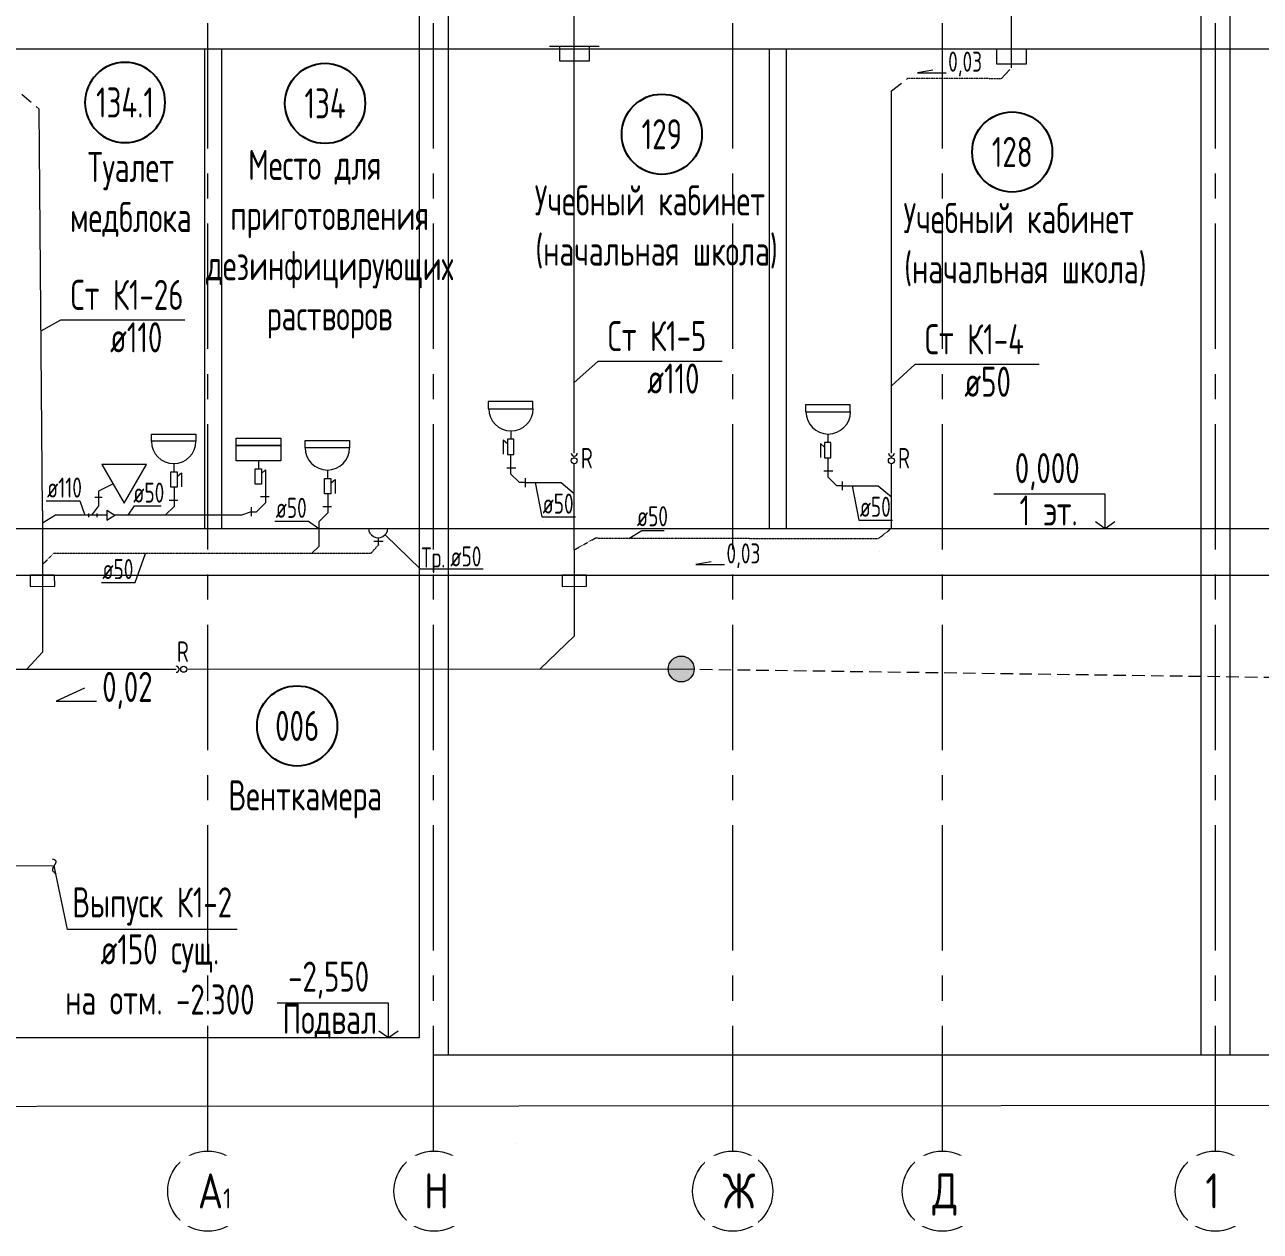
# Model space of a CAD drawing. Header units: millimetres. Extents: x -8689834 to 9419935, y -370377 to 166066.
# Drawn here: x -290390 to -278065, y -26161 to -14127 of the extents above; entities that cross this region are included whole.
import ezdxf
from ezdxf.enums import TextEntityAlignment as Align

# ---------------------------------------------------------------- set-up
doc = ezdxf.new("R2010")
doc.units = ezdxf.units.MM
doc.header["$MEASUREMENT"] = 0
for name, pattern in [('01_base$0$DASHED2', [0.375, 0.25, -0.125]), ('CENTER', [2, 1.25, -0.25, 0.25, -0.25]), ('gost5', [0.137795, 0.098425, -0.03937, 0, 0]), ('штриховая', [19.05, 12.7, -6.35])]:
    doc.linetypes.add(name, pattern=pattern)
doc.layers.get('0').update_dxf_attribs({"color": 250, "lineweight": 9})
for name, color, linetype, lineweight in [('_ВК-переход на SML', 3, 'Continuous', 30), ('АР_Маркер экспликации', 239, 'Continuous', 13), ('АР_Номер помещения', 1, 'Continuous', 25), ('АР_Оси', 195, 'Continuous', 9), ('АР_Помещения_площадь', 19, 'Continuous', 9), ('ВК_канализация', 32, 'Continuous', 30)]:
    doc.layers.add(name, color=color, linetype=linetype, lineweight=lineweight)
for name, color, linetype in [('PDF _0', 7, 'Continuous'), ('PDF __ВК-Text VK', 7, 'Continuous'), ('PDF __ВК-Text В1', 7, 'Continuous'), ('PDF __ВК-В1', 5, 'Continuous'), ('PDF __ВК-В1-текст', 7, 'Continuous'), ('PDF __ВК-противопожарные муфты', 1, 'Continuous'), ('PDF __ВК-стены', 7, 'Continuous'), ('PDF __Пескоуловитель', 7, 'Continuous'), ('PDF __Сантехника', 7, 'Continuous'), ('АР_Кровля дорожки', 245, 'Continuous'), ('АР_Таблицы', 250, 'Continuous')]:
    doc.layers.add(name, color=color, linetype=linetype)
doc.layers.add('PDF __ВК-К1', color=7, linetype='Continuous', true_color=0xb80000)
doc.styles.add('ISOCPEUR', font='isocpeur.ttf', dxfattribs={"width": 0.7})
doc.styles.get("Standard").update_dxf_attribs({"font": 'isocpeur.ttf', "width": 0.7})
doc.styles.add('ГОСТ 2.304', font='isocpeur.ttf', dxfattribs={"width": 0.7})

# ---------------------------------------------------------------- blocks, each defined once
blk = doc.blocks.new('*U3364')
at = {"layer": 'АР_Номер помещения', "color": 7}
blk.add_circle((-15720, 4793), 400, dxfattribs=at)
at = {"layer": 'АР_Помещения_площадь', "color": 7}
blk.add_line((-13545, 633), (-13545, 633), dxfattribs=at)
at = {"color": 7, "style": 'ISOCPEUR', "width": 0.7, "flags": 1}
blk.add_attdef('КАТЕГОРИЯ', (-499, -2092), '', height=250, dxfattribs=at)
at = {"layer": 'АР_Номер помещения', "color": 7, "style": 'ISOCPEUR', "width": 0.7}
blk.add_attdef('НОМЕР_ПОМЕЩЕНИЯ', text='', height=300, dxfattribs=at).set_placement((-15720, 4793), align=Align.MIDDLE_CENTER)
at = {"layer": 'АР_Помещения_площадь', "color": 7, "lineweight": 30, "width": 0.7, "flags": 104}
blk.add_attdef('ИМЯ_ПОМЕЩЕНИЯ', text='', height=100, dxfattribs=at).set_placement((158, 1217), align=Align.MIDDLE_CENTER)
at = {"layer": 'АР_Помещения_площадь', "color": 7, "style": 'ISOCPEUR', "width": 0.7}
blk.add_attdef('ПЛОЩАДЬ_ПОМЕЩЕНИЯ', text='', height=200, dxfattribs=at).set_placement((-13540, 880), align=Align.MIDDLE_RIGHT)
blk = doc.blocks.new('*U3365')
at = {"layer": 'АР_Номер помещения', "color": 7}
blk.add_circle((-15720, 4793), 400, dxfattribs=at)
at = {"layer": 'АР_Помещения_площадь', "color": 7}
blk.add_line((-13545, 633), (-13545, 633), dxfattribs=at)
at = {"color": 7, "style": 'ISOCPEUR', "width": 0.7, "flags": 1}
blk.add_attdef('КАТЕГОРИЯ', (-499, -2092), '', height=250, dxfattribs=at)
at = {"layer": 'АР_Номер помещения', "color": 7, "style": 'ISOCPEUR', "width": 0.7}
blk.add_attdef('НОМЕР_ПОМЕЩЕНИЯ', text='', height=300, dxfattribs=at).set_placement((-15720, 4793), align=Align.MIDDLE_CENTER)
at = {"layer": 'АР_Помещения_площадь', "color": 7, "lineweight": 30, "width": 0.7, "flags": 104}
blk.add_attdef('ИМЯ_ПОМЕЩЕНИЯ', text='', height=100, dxfattribs=at).set_placement((158, 1217), align=Align.MIDDLE_CENTER)
at = {"layer": 'АР_Помещения_площадь', "color": 7, "style": 'ISOCPEUR', "width": 0.7}
blk.add_attdef('ПЛОЩАДЬ_ПОМЕЩЕНИЯ', text='', height=200, dxfattribs=at).set_placement((-13540, 880), align=Align.MIDDLE_RIGHT)
blk = doc.blocks.new('*U3366')
at = {"layer": 'АР_Номер помещения', "color": 7}
blk.add_circle((-15720, 4793), 400, dxfattribs=at)
at = {"layer": 'АР_Помещения_площадь', "color": 7}
blk.add_line((-13545, 633), (-13545, 633), dxfattribs=at)
at = {"color": 7, "style": 'ISOCPEUR', "width": 0.7, "flags": 1}
blk.add_attdef('КАТЕГОРИЯ', (-499, -2092), '', height=250, dxfattribs=at)
at = {"layer": 'АР_Номер помещения', "color": 7, "style": 'ISOCPEUR', "width": 0.7}
blk.add_attdef('НОМЕР_ПОМЕЩЕНИЯ', text='', height=300, dxfattribs=at).set_placement((-15720, 4793), align=Align.MIDDLE_CENTER)
at = {"layer": 'АР_Помещения_площадь', "color": 7, "lineweight": 30, "width": 0.7, "flags": 104}
blk.add_attdef('ИМЯ_ПОМЕЩЕНИЯ', text='', height=100, dxfattribs=at).set_placement((158, 1217), align=Align.MIDDLE_CENTER)
at = {"layer": 'АР_Помещения_площадь', "color": 7, "style": 'ISOCPEUR', "width": 0.7}
blk.add_attdef('ПЛОЩАДЬ_ПОМЕЩЕНИЯ', text='', height=200, dxfattribs=at).set_placement((-13540, 880), align=Align.MIDDLE_RIGHT)
blk = doc.blocks.new('*U3306')
at = {"layer": 'АР_Номер помещения', "color": 7}
blk.add_circle((-15720, 4793), 400, dxfattribs=at)
at = {"layer": 'АР_Помещения_площадь', "color": 7}
blk.add_line((-13545, 633), (-13545, 633), dxfattribs=at)
at = {"color": 7, "style": 'ISOCPEUR', "width": 0.7, "flags": 1}
blk.add_attdef('КАТЕГОРИЯ', (-499, -2092), '', height=250, dxfattribs=at)
at = {"layer": 'АР_Номер помещения', "color": 7, "style": 'ISOCPEUR', "width": 0.7}
blk.add_attdef('НОМЕР_ПОМЕЩЕНИЯ', text='', height=300, dxfattribs=at).set_placement((-15720, 4793), align=Align.MIDDLE_CENTER)
at = {"layer": 'АР_Помещения_площадь', "color": 7, "lineweight": 30, "width": 0.7, "flags": 104}
blk.add_attdef('ИМЯ_ПОМЕЩЕНИЯ', text='', height=100, dxfattribs=at).set_placement((158, 1217), align=Align.MIDDLE_CENTER)
at = {"layer": 'АР_Помещения_площадь', "color": 7, "style": 'ISOCPEUR', "width": 0.7}
blk.add_attdef('ПЛОЩАДЬ_ПОМЕЩЕНИЯ', text='', height=200, dxfattribs=at).set_placement((-13540, 880), align=Align.MIDDLE_RIGHT)
blk = doc.blocks.new('*U3309')
at = {"layer": 'АР_Номер помещения', "color": 7}
blk.add_circle((-15720, 4793), 400, dxfattribs=at)
at = {"layer": 'АР_Помещения_площадь', "color": 7}
blk.add_line((-13545, 633), (-13545, 633), dxfattribs=at)
at = {"color": 7, "style": 'ISOCPEUR', "width": 0.7, "flags": 1}
blk.add_attdef('КАТЕГОРИЯ', (-499, -2092), '', height=250, dxfattribs=at)
at = {"layer": 'АР_Номер помещения', "color": 7, "style": 'ISOCPEUR', "width": 0.7}
blk.add_attdef('НОМЕР_ПОМЕЩЕНИЯ', text='', height=300, dxfattribs=at).set_placement((-15720, 4793), align=Align.MIDDLE_CENTER)
at = {"layer": 'АР_Помещения_площадь', "color": 7, "lineweight": 30, "width": 0.7, "flags": 104}
blk.add_attdef('ИМЯ_ПОМЕЩЕНИЯ', text='', height=100, dxfattribs=at).set_placement((158, 1217), align=Align.MIDDLE_CENTER)
at = {"layer": 'АР_Помещения_площадь', "color": 7, "style": 'ISOCPEUR', "width": 0.7}
blk.add_attdef('ПЛОЩАДЬ_ПОМЕЩЕНИЯ', text='', height=200, dxfattribs=at).set_placement((-13540, 880), align=Align.MIDDLE_RIGHT)

msp = doc.modelspace()

# ---------------------------------------------------------------- hatches: boundary and pattern name
at = {"layer": 'АР_Кровля дорожки', "lineweight": 13, "ltscale": 500, "true_color": 0x000000}
h = msp.add_hatch(color=18, dxfattribs=at)
h.dxf.hatch_style = 1
edge = h.paths.add_edge_path()
edge.add_arc((-283841.9, -20553.2), 129, 0, 360)

# ---------------------------------------------------------------- linework, layer by layer
at = {"layer": '_ВК-переход на SML', "lineweight": 13}
for points in [[(-290091.5, -19616.4), (-290335.1, -19617.5), (-290334.6, -19728.8), (-290091, -19727.7)], [(-284785.7, -19616.4), (-285029.4, -19617.5), (-285028.9, -19728.8), (-284785.2, -19727.7)]]:
    msp.add_lwpolyline(points, close=True, dxfattribs=at)
at = {"layer": 'PDF _0', "color": 3, "lineweight": 13}
msp.add_arc((-286864.3, -19149.2), 95.2, 179.99999, 0.00001, dxfattribs=at)
msp.add_arc((-286864.3, -19149.2), 95.2, 179.99999, 0.00001, dxfattribs=at)
at = {"layer": 'PDF __ВК-Text VK', "lineweight": 13}
msp.add_lwpolyline([(-289793.5, -20745), (-290076.2, -20874.6), (-289673.4, -20874.6)], dxfattribs=at)
at = {"layer": 'PDF __ВК-Text В1', "lineweight": 13}
for points in [[(-281331, -14580.2), (-281485.7, -14606.4), (-281198.2, -14606.4)], [(-283542.5, -19484.9), (-283697.1, -19511), (-283409.6, -19511)]]:
    msp.add_lwpolyline(points, dxfattribs=at)
at = {"layer": 'PDF __ВК-В1', "color": 244, "lineweight": 13, "true_color": 0x991b1e}
for points in [[(-284907.8, -18399.6), (-284908.8, -7955.2)], [(-280549.4, -13590.3), (-280549.4, -14556.8)], [(-281743.9, -18399.6), (-281744.9, -14785.2)], [(-284906.9, -20222), (-284908.8, -18506.4)], [(-281744.2, -19151.3), (-281744.9, -18506.4)]]:
    msp.add_lwpolyline(points, dxfattribs=at)
at = {"layer": 'PDF __ВК-В1', "color": 244, "linetype": '01_base$0$DASHED2', "lineweight": 13, "true_color": 0x991b1e}
msp.add_lwpolyline([(-280649.1, -14665.7), (-281582.5, -14663)], dxfattribs=at)
at = {"layer": 'PDF __ВК-В1-текст', "lineweight": 13}
for points in [[(-279710, -19083.6), (-279612.6, -19151.3), (-279612.6, -18809.5), (-280721.7, -18809.5)], [(-279612.6, -19151.3), (-279515.3, -19083.6)], [(-286859.2, -24161.8), (-286761.8, -24229.5), (-286761.8, -23887.7), (-287870.9, -23887.7)], [(-286761.8, -24229.5), (-286664.5, -24161.8)]]:
    msp.add_lwpolyline(points, dxfattribs=at)
at = {"layer": 'PDF __ВК-К1', "color": 244, "lineweight": 13, "true_color": 0x991b1e}
for points in [[(-285543.1, -18414.9), (-285543.1, -18605.3)], [(-282379.2, -18446.5), (-282379.2, -18637)], [(-285581.2, -18546.1), (-285492.4, -18546.1)], [(-285399.2, -18694.2), (-285454.3, -18694.2), (-285543.1, -18605.3)], [(-282417.3, -18577.8), (-282328.4, -18577.8)], [(-287988.4, -18705.5), (-287988.4, -18895.9)], [(-285399.2, -18649.8), (-285399.2, -18738.7)], [(-282235.3, -18725.9), (-282290.3, -18725.9), (-282379.2, -18637)], [(-282235.3, -18681.5), (-282235.3, -18770.4)], [(-289617.9, -18843.8), (-289690.5, -18843.8)], [(-289652.5, -18778.2), (-289652.5, -18926.8)], [(-288899.9, -18740.6), (-288899.9, -18931.1)], [(-287950.3, -18836.7), (-288039.2, -18836.7)], [(-287366.7, -18805.8), (-287366.7, -18996.3)], [(-289652.5, -18926.8), (-289725, -19020)], [(-288861.8, -18871.9), (-288950.7, -18871.9)], [(-288132.3, -18984.8), (-288077.3, -18984.8), (-287988.4, -18895.9)], [(-288132.3, -18940.4), (-288132.3, -19029.3)], [(-287328.6, -18937.1), (-287417.5, -18937.1)], [(-289749.5, -19037.6), (-289749.5, -19001.2)], [(-289665.8, -19037.6), (-289665.8, -19001.2)], [(-287035.8, -19151.3), (-286688.7, -19151.3)], [(-286815.7, -19282.6), (-286908.8, -19282.6)], [(-286815.7, -19282.6), (-286908.8, -19282.6)], [(-286862.2, -19316.4), (-286861.6, -19244.5)], [(-292335.6, -22513), (-290096.3, -22517.2)]]:
    msp.add_lwpolyline(points, dxfattribs=at)
at = {"layer": 'PDF __ВК-К1', "lineweight": 13}
msp.add_lwpolyline([(-287035.8, -19151.3), (-286688.7, -19151.3)], dxfattribs=at)
at = {"layer": 'PDF __ВК-К1', "color": 244, "linetype": 'gost5', "lineweight": 13, "ltscale": 0.5, "true_color": 0x991b1e}
msp.add_lwpolyline([(-286862.2, -19316.4), (-286938.4, -19401.1), (-290105.2, -19401.1), (-290211, -19511)], dxfattribs=at)
at = {"layer": 'PDF __ВК-противопожарные муфты', "lineweight": 13}
for points in [[(-285154.3, -14340.4), (-284908.8, -14340.4), (-284659.1, -14340.4)], [(-285057, -14340.4), (-285057, -14488.5), (-284756.4, -14488.5), (-284756.4, -14340.4)], [(-280794.9, -14367.8), (-280549.4, -14367.8), (-280299.6, -14367.8)], [(-280697.6, -14367.8), (-280697.6, -14516), (-280397, -14516), (-280397, -14367.8)]]:
    msp.add_lwpolyline(points, dxfattribs=at)
at = {"layer": 'PDF __ВК-стены', "color": 18, "lineweight": 13, "true_color": 0x000000}
for points in [[(-286454.4, 5267.9), (-286454.4, -24230.7)], [(-278656.6, 5268), (-278656.6, -24400.4)], [(-286166.6, 4802.4), (-286166.6, -24400.4)], [(-278368.7, 4802.4), (-278368.7, -24400.4)], [(-358331.5, -14367.8), (-278656.6, -14367.8)], [(-288595.8, -14367.8), (-288595.8, -19151.3)], [(-288426.5, -14367.8), (-288426.5, -19151.3)], [(-282963, -14367.8), (-282963, -19151.3)], [(-282793.7, -14367.8), (-282793.7, -19151.3)], [(-278656.6, -14367.8), (-223080.9, -14367.8)], [(-358331.5, -19151.3), (-278656.6, -19151.3)], [(-278656.6, -19151.3), (-223080.9, -19151.3)], [(-358331.5, -19616.9), (-278656.6, -19616.9)], [(-278656.6, -19616.9), (-223080.9, -19616.9)], [(-286311.3, -24400.4), (-222911.6, -24400.4)], [(-357632.8, -24960.8), (-222911.6, -24866.1)]]:
    msp.add_lwpolyline(points, dxfattribs=at)
at = {"layer": 'PDF __Пескоуловитель', "lineweight": 13}
msp.add_lwpolyline([(-290117.4, -22445.3), (-290104.7, -22449.5), (-290096.3, -22453.8), (-290092, -22458), (-290087.8, -22458), (-290083.6, -22462.2), (-290079.3, -22466.5), (-290079.3, -22470.7), (-290079.3, -22474.9), (-290079.3, -22479.2), (-290079.3, -22483.4), (-290083.6, -22487.6), (-290083.6, -22491.8), (-290087.8, -22500.3), (-290092, -22504.5), (-290096.3, -22517.2), (-290100.5, -22525.7), (-290104.7, -22529.9), (-290109, -22534.2), (-290109, -22542.6), (-290113.2, -22546.9), (-290113.2, -22551.1), (-290113.2, -22555.3), (-290113.2, -22559.6), (-290113.2, -22563.8), (-290109, -22568), (-290109, -22572.3), (-290104.7, -22572.3), (-290100.5, -22576.5), (-290096.3, -22580.7), (-290092, -22585), (-290087.8, -22589.2), (-290075.1, -22597.7)], dxfattribs=at)
at = {"layer": 'PDF __Сантехника', "lineweight": 13}
for points in [[(-285320.9, -17885.7), (-285765.4, -17885.7), (-285765.4, -17957.7), (-285320.9, -17957.7)], [(-282157, -17917.4), (-282601.5, -17917.4), (-282601.5, -17989.4), (-282157, -17989.4)], [(-289126.3, -18209.4), (-288681.9, -18209.4), (-288681.9, -18281.4), (-289126.3, -18281.4)], [(-288280.5, -18252.5), (-287836, -18252.5), (-287836, -18324.5), (-288280.5, -18324.5)], [(-288280.5, -18324.5), (-287836, -18324.5), (-287836, -18476.9), (-288280.5, -18476.9)], [(-287593.2, -18274.6), (-287148.7, -18274.6), (-287148.7, -18346.6), (-287593.2, -18346.6)], [(-285511.4, -18262.5), (-285574.9, -18262.5), (-285574.9, -18414.9), (-285511.4, -18414.9)], [(-282347.5, -18294.2), (-282411, -18294.2), (-282411, -18446.5), (-282347.5, -18446.5)], [(-289396.8, -18899.1), (-289175.8, -18512.2), (-289621.4, -18512.2)], [(-288931.6, -18588.3), (-288868.1, -18588.3), (-288868.1, -18740.6), (-288931.6, -18740.6)], [(-288090, -18557.3), (-288026.5, -18557.3), (-288026.5, -18709.7), (-288090, -18709.7)], [(-287398.5, -18653.4), (-287335, -18653.4), (-287335, -18805.8), (-287398.5, -18805.8)]]:
    msp.add_lwpolyline(points, close=True, dxfattribs=at)
for points in [[(-285541, -18182), (-285541, -18262.5)], [(-282377.1, -18213.7), (-282377.1, -18294.2)], [(-285574.9, -18309), (-285617.2, -18270.9), (-285617.2, -18410.6)], [(-282411, -18340.7), (-282453.3, -18302.6), (-282453.3, -18442.3)], [(-288058.2, -18476.9), (-288058.2, -18557.3)], [(-288902, -18507.8), (-288902, -18588.3)], [(-288868.1, -18634.8), (-288825.8, -18596.7), (-288825.8, -18736.4)], [(-288026.5, -18603.9), (-287988.4, -18565.8), (-287988.4, -18705.5)], [(-287368.9, -18573), (-287368.9, -18653.4)], [(-289507.4, -18705.7), (-289652.5, -18778.2)], [(-287335, -18700), (-287292.7, -18661.9), (-287292.7, -18801.6)]]:
    msp.add_lwpolyline(points, dxfattribs=at)
for centre in [(-285538.9, -17955.6), (-282375, -17987.3), (-288904.1, -18281.4), (-287371, -18346.6)]:
    msp.add_arc(centre, 222.2, 180, 0, dxfattribs=at)
at = {"layer": 'АР_Кровля дорожки', "color": 244, "linetype": '01_base$0$DASHED2', "lineweight": 13, "ltscale": 500, "true_color": 0x991b1e}
for points in [[(-281744.9, -14785.2), (-281582.5, -14663)], [(-280649.1, -14665.7), (-280549.4, -14556.8)], [(-290420.1, -14821), (-290244.7, -14968)]]:
    msp.add_lwpolyline(points, dxfattribs=at)
at = {"layer": 'АР_Кровля дорожки', "color": 7, "lineweight": 13, "ltscale": 500}
for points in [[(-290175, -18875.8), (-289840.2, -18876.3), (-289791.6, -19020)], [(-289572.5, -18970.6), (-289572.5, -19069.5), (-289490.3, -19020)], [(-289572.5, -18970.6), (-289490.3, -19020)], [(-287894.5, -19078.2), (-287559.3, -19078.2), (-287455.6, -19151.3)], [(-284010.8, -19176.6), (-284234.9, -19176.6), (-284364.3, -19253.9)], [(-289623.4, -19689.6), (-289288.2, -19689.6), (-289184.6, -19401.1)]]:
    msp.add_lwpolyline(points, dxfattribs=at)
at = {"layer": 'АР_Кровля дорожки', "color": 244, "lineweight": 13, "ltscale": 500, "true_color": 0x991b1e}
for points in [[(-288988.8, -19020), (-288899.9, -18931.1)], [(-289572.5, -19020), (-290084.4, -19020), (-290213.8, -19097.3)], [(-289072.9, -19020), (-289490.3, -19020)], [(-287455.6, -19085.2), (-287366.7, -18996.3)]]:
    msp.add_lwpolyline(points, dxfattribs=at)
at = {"layer": 'АР_Кровля дорожки', "color": 244, "linetype": 'штриховая', "lineweight": 13, "ltscale": 500, "true_color": 0x991b1e}
msp.add_lwpolyline([(-287455.6, -19085.2), (-287455.6, -19330.4), (-287529, -19401.1)], dxfattribs=at)
at = {"layer": 'АР_Кровля дорожки', "color": 244, "linetype": 'gost5', "lineweight": 13, "ltscale": 0.5, "true_color": 0x991b1e}
msp.add_lwpolyline([(-284907.8, -19364.2), (-284697.1, -19246.6), (-281875.2, -19252.8), (-281744.6, -19151.3)], dxfattribs=at)
at = {"layer": 'АР_Кровля дорожки', "color": 7, "linetype": '01_base$0$DASHED2', "lineweight": 13, "ltscale": 500}
msp.add_lwpolyline([(-283841.9, -20553.2), (-259571.8, -20890.2), (-258347.3, -20429.7)], dxfattribs=at)
at = {"layer": 'АР_Кровля дорожки', "color": 7, "lineweight": 13, "ltscale": 500}
msp.add_circle((-283841.9, -20553.2), 129, dxfattribs=at)
at = {"layer": 'АР_Оси', "color": 18, "linetype": 'CENTER', "lineweight": 13, "ltscale": 1000, "true_color": 0x000000}
for p, q in [((-286311.3, -25361.3), (-286311.3, 5267.9)), ((-283327.6, -25361.3), (-283327.6, 5267.9)), ((-281235.9, -25361.3), (-281235.9, 5267.9)), ((-288563, -25361.3), (-288563, -615.5))]:
    msp.add_line(p, q, dxfattribs=at)
at = {"layer": 'АР_Оси', "color": 18, "lineweight": 13, "ltscale": 0.5, "true_color": 0x000000}
for centre in [(-288563, -25761.3), (-286306.6, -25761.3), (-283327.6, -25761.3), (-281235.9, -25761.3), (-278512.7, -25761.3)]:
    msp.add_circle(centre, 400, dxfattribs=at)
at = {"layer": 'ВК_канализация', "color": 244, "lineweight": 13, "ltscale": 500, "true_color": 0x991b1e}
for points in [[(-290214, -18974.8), (-290214, -18974.8), (-290244.7, -14968)], [(-284908.4, -18446.4), (-284908.2, -18429.6)], [(-281744.5, -18446.4), (-281744.3, -18429.6)], [(-285399.2, -18694.2), (-285040, -18694.2)], [(-285040, -18694.2), (-284908.8, -18803.5)], [(-282235.3, -18725.9), (-281876.1, -18725.9)], [(-281876.1, -18725.9), (-281744.9, -18835.2)], [(-290214, -18974.8), (-290212.9, -20025.4)], [(-288228.7, -19020), (-289072.9, -19020)], [(-288132.3, -18985.2), (-288228.7, -19020)], [(-290212.9, -20025.4), (-290214, -20384.5), (-290367.4, -20555.3)], [(-284906.9, -20222), (-285252.3, -20553.9)], [(-292243.2, -20554.2), (-288880.3, -20556.2)], [(-288833.6, -20555.8), (-288850.3, -20556)], [(-288773.6, -20555.7), (-283841.9, -20553.2)]]:
    msp.add_lwpolyline(points, dxfattribs=at)
at = {"layer": 'ВК_канализация', "color": 18, "lineweight": 13, "ltscale": 500, "true_color": 0x000000}
for points in [[(-288792.6, -17075.4), (-290031.6, -17075.4), (-290227.7, -17184.1)], [(-283434.4, -17486.1), (-284673.5, -17486.1), (-284908.8, -17697.2)], [(-280270.5, -17517.8), (-281509.6, -17517.8), (-281744.9, -17728.9)], [(-285299.2, -18694.2), (-285232.4, -19036.1), (-284897.2, -19036.1)], [(-282135.2, -18725.9), (-282068.5, -19067.8), (-281733.3, -19067.8)], [(-289358, -19020), (-289296, -18926.7), (-289029.1, -18926.7)], [(-285816.7, -19557.2), (-286441.6, -19557.2), (-286795.8, -19215.3)], [(-288269.8, -23150.1), (-289963.2, -23150.1), (-290096.3, -22517.2)]]:
    msp.add_lwpolyline(points, dxfattribs=at)
at = {"layer": 'ВК_канализация', "color": 7, "lineweight": 13, "ltscale": 500}
msp.add_lwpolyline([(-286454.4, -24230.7), (-358500.8, -24230.7)], dxfattribs=at)
at = {"layer": 'ВК_канализация', "color": 244, "lineweight": 13, "ltscale": 500, "true_color": 0x991b1e}
for centre in [(-284908.8, -18476.4), (-281744.9, -18476.4), (-288803.6, -20555.6)]:
    msp.add_circle(centre, 30, dxfattribs=at)
for centre, start, end in [((-284907.8, -18399.6), 179.27075, 359.27075), ((-281743.9, -18399.6), 179.27075, 359.27075), ((-288880.3, -20556.2), 270.50316, 90.50316)]:
    msp.add_arc(centre, 30, start, end, dxfattribs=at)

# ---------------------------------------------------------------- block references
at = {"layer": 'АР_Маркер экспликации', "color": 7, "lineweight": 13}
ref = msp.add_blockref('*U3309', (-305109, -19696.2), dxfattribs=dict(at, xscale=-1))
ref.add_attrib('НОМЕР_ПОМЕЩЕНИЯ', '134.1', dxfattribs={"layer": 'АР_Номер помещения', "color": 7, "height": 300, "style": 'ISOCPEUR', "width": 0.7}).set_placement((-289389.2, -14902.9), align=Align.MIDDLE_CENTER)
ref = msp.add_blockref('*U3366', (-271674, -19704.9), dxfattribs=at)
ref.add_attrib('НОМЕР_ПОМЕЩЕНИЯ', '134', dxfattribs={"layer": 'АР_Номер помещения', "color": 7, "height": 300, "style": 'ISOCPEUR', "width": 0.7}).set_placement((-287393.8, -14911.5), align=Align.MIDDLE_CENTER)
ref = msp.add_blockref('*U3365', (-268314.5, -20013), dxfattribs=at)
ref.add_attrib('НОМЕР_ПОМЕЩЕНИЯ', '129', dxfattribs={"layer": 'АР_Номер помещения', "color": 7, "height": 300, "style": 'ISOCPEUR', "width": 0.7}).set_placement((-284034.3, -15219.6), align=Align.MIDDLE_CENTER)
ref = msp.add_blockref('*U3364', (-264819.3, -20190), dxfattribs=at)
ref.add_attrib('НОМЕР_ПОМЕЩЕНИЯ', '128', dxfattribs={"layer": 'АР_Номер помещения', "color": 7, "height": 300, "style": 'ISOCPEUR', "width": 0.7}).set_placement((-280539.1, -15396.6), align=Align.MIDDLE_CENTER)
ref = msp.add_blockref('*U3306', (-271952.6, -25914), dxfattribs=at)
ref.add_attrib('НОМЕР_ПОМЕЩЕНИЯ', '006', dxfattribs={"layer": 'АР_Номер помещения', "color": 7, "height": 300, "style": 'ISOCPEUR', "width": 0.7}).set_placement((-287672.4, -21120.6), align=Align.MIDDLE_CENTER)

# ---------------------------------------------------------------- texts
at = {"layer": 'АР_Оси', "color": 18, "lineweight": 13, "true_color": 0x000000, "insert": (-290912.8, -25583.6), "char_height": 350, "width": 528.82, "attachment_point": 1, "line_spacing_factor": 1.149209, "style": 'ГОСТ 2.304', "bg_fill": 2}
msp.add_mtext('{\\W0.8;Б\\H0.57143x;1}', dxfattribs=at)
at = {"layer": 'АР_Таблицы', "lineweight": 13, "ltscale": 100, "attachment_point": 4, "style": 'ISOCPEUR'}
for s, insert, char_height, width in [('\\pxi-1,l1,t1,5;0,03', (-281178.6, -14519.2), 200, 7500), ('\\pxi-1,l1,qc,t1,5;Туалет \\Pмедблока', (-290660.8, -15820), 300, 2659.108), ('\\pxi-1,l1,qc,t1,5;Место для приготовления дезинфицирующих растворов ', (-288827, -16316.3), 300, 2659.108), ('\\pxi-1,l1,qc,t1,5;Учебный кабинет\\P (начальная школа)', (-285483.5, -16144.4), 300, 2659.108), ('\\pxi-1,l1,qc,t1,5;Учебный кабинет\\P (начальная школа)', (-281804.5, -16321.4), 300, 2659.108), ('\\pxi-1,l1,t1,5;Ст К1-26', (-289932.6, -16822.2), 300, 7500), ('\\pxi-1,l1,t1,5;ø110', (-289539, -17245.7), 300, 7500), ('\\pxi-1,l1,t1,5;Ст К1-5', (-284574.5, -17233), 300, 7500), ('\\pxi-1,l1,t1,5;Ст К1-4', (-281410.5, -17264.7), 300, 7500), ('\\pxi-1,l1,t1,5;ø110', (-284180.9, -17656.5), 300, 7500), ('\\pxi-1,l1,t1,5;ø50', (-281016.9, -17688.2), 300, 7500), ('\\pxi-1,l1,t1,5;0,000', (-280513.6, -18585), 300, 9470.463), ('\\pxi-1,l1,t1,5;ø110', (-290167.6, -18743.7), 200, 7500), ('\\pxi-1,l1,t1,5;ø50', (-289307.7, -18794), 200, 7500), ('\\pxi-1,l1,t1,5;ø50', (-287886.7, -18945.6), 200, 7500), ('\\pxi-1,l1,t1,5;ø50', (-285224.6, -18903.5), 200, 7500), ('\\pxi-1,l1,t1,5;ø50', (-282060.7, -18935.2), 200, 7500), ('\\pxi-1,l1,t1,5;1 эт.', (-280465.9, -18971.9), 300, 9470.463), ('\\pxi-1,l1,t1,5;ø50', (-284283.3, -19029.8), 200, 7500), ('\\pxi-1,l1,t1,5;0,03', (-283390, -19423.8), 200, 7500), ('\\pxi-1,l1,t1,5;ø50', (-289615.7, -19556.9), 200, 7500), ('\\pxi-1,l1,qc,t1,5;{\\C256;\\c0;Венткамера}', (-289689.4, -21854.3), 300, 4196.36), ('\\pxi-1,l1,t1,5;-2,550', (-287762.3, -23656.3), 300, 9470.463), ('\\pxi-1,l1,t1,5;Подвал', (-287817.8, -24066.1), 300, 9470.463)]:
    msp.add_mtext(s, dxfattribs=dict(at, insert=insert, char_height=char_height, width=width))
at = {"layer": 'ВК_канализация', "color": 18, "lineweight": 13, "ltscale": 100, "true_color": 0x000000, "attachment_point": 4, "style": 'ISOCPEUR'}
for s, insert, char_height, width in [('R', (-284842.3, -18450.8), 205.4, 5730.034), ('R', (-281678.4, -18450.8), 205.4, 5730.034), ('Тр.', (-286432.7, -19468.8), 200, 5891.51), ('\\pxi-1,l1,t1,5;ø50', (-286144.2, -19430.7), 200, 7500), ('R', (-288872, -20380.4), 205.4, 5730.034), ('0,02', (-289617.2, -20766.7), 300, 5891.51), ('Выпуск К1-2', (-289915, -22921.8), 300, 5891.51), ('\\pxi-1,l1,qc,t1,5;ø150 сущ.\\Pна отм. -2.300', (-290034.3, -23600), 300, 1985.55)]:
    msp.add_mtext(s, dxfattribs=dict(at, insert=insert, char_height=char_height, width=width))

# ---------------------------------------------------------------- next in the draw order: texts
at = {"layer": 'АР_Оси', "color": 18, "lineweight": 13, "true_color": 0x000000, "char_height": 350, "attachment_point": 1, "line_spacing_factor": 1.149209, "style": 'ГОСТ 2.304', "bg_fill": 2}
for s, insert, width in [('{\\W0.8;А\\H0.57143x;1}', (-288662.8, -25583.6), 528.82), ('{\\W0.8;Ж}', (-283427.4, -25583.6), 178.206)]:
    msp.add_mtext(s, dxfattribs=dict(at, insert=insert, width=width))
for s, insert in [('{\\W0.8;Н}', (-286406.4, -25583.6)), ('{\\W0.8;Д}', (-281335.7, -25583.6)), ('{\\W0.8;1}', (-278612.5, -25583.6))]:
    msp.add_mtext(s, dxfattribs=dict(at, insert=insert))

# ---------------------------------------------------------------- next in the draw order: linework, layer by layer
at = {"layer": 'АР_Оси', "color": 18, "linetype": 'CENTER', "lineweight": 13, "ltscale": 1000, "true_color": 0x000000}
msp.add_line((-278512.7, -25361.3), (-278512.7, 5456.5), dxfattribs=at)

doc.saveas('drawing.dxf')
